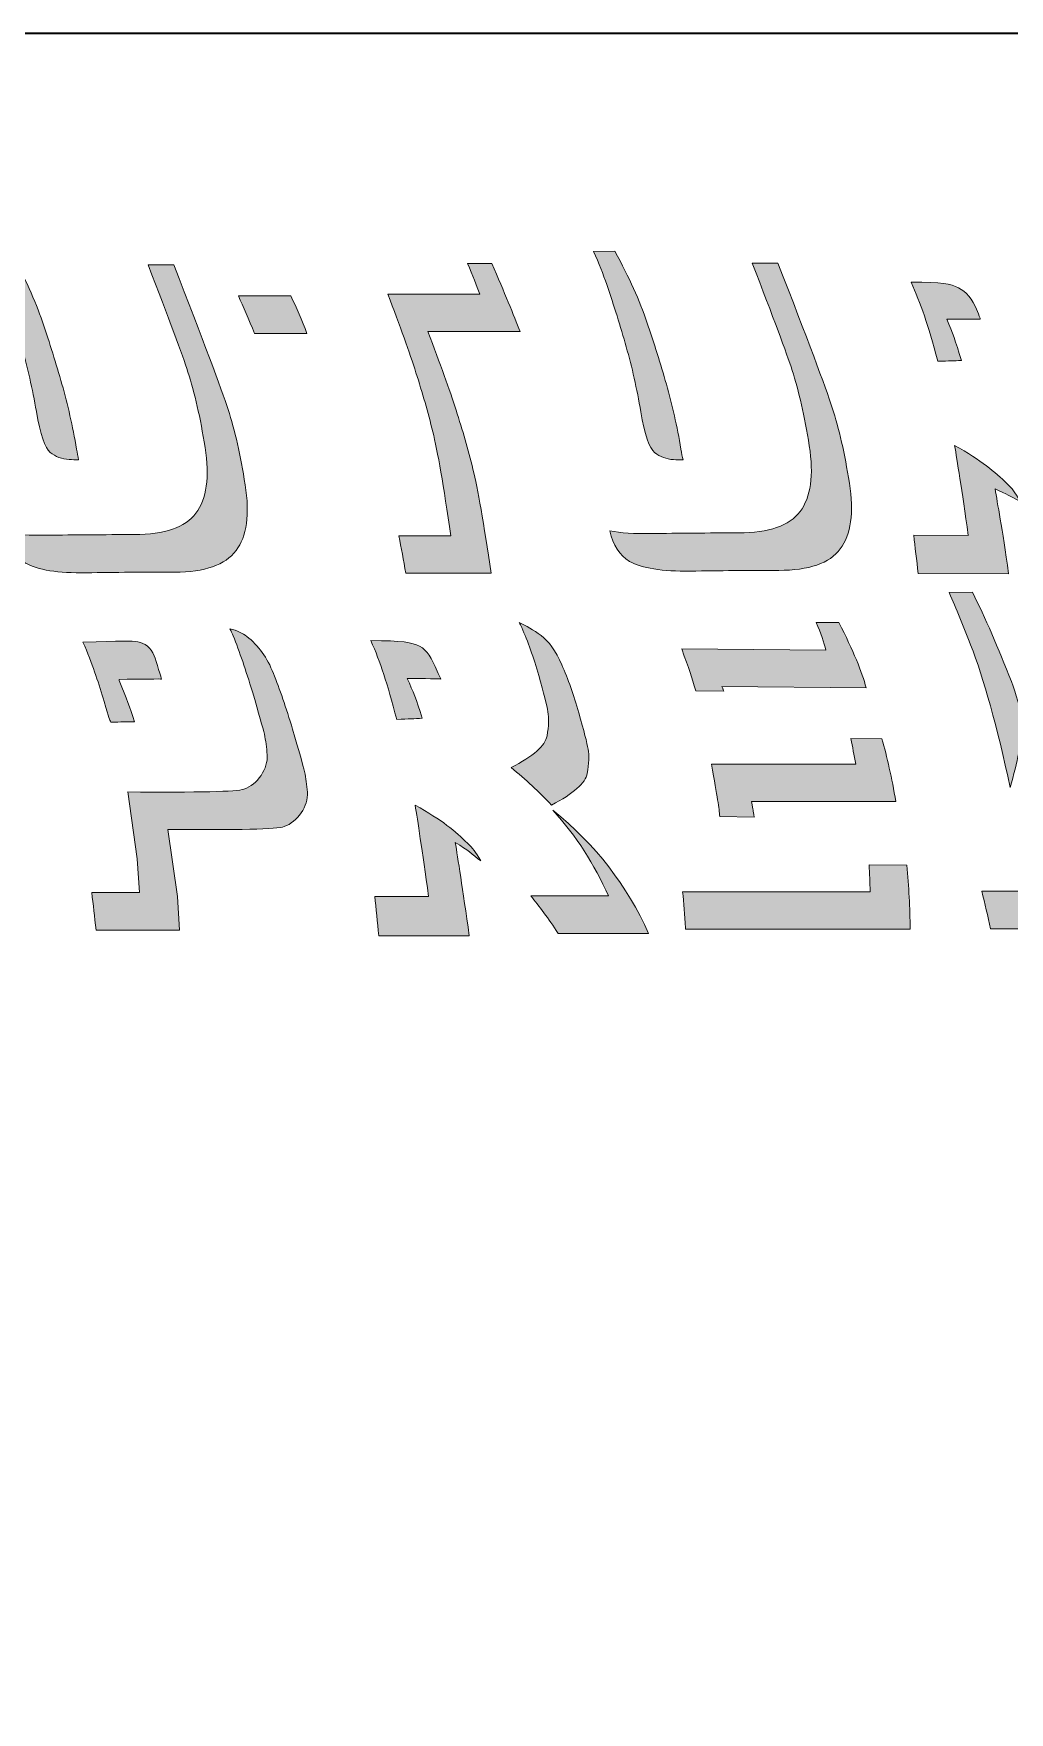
# Model space of a CAD drawing. Extents: x 6 to 143, y -103 to -23.
# Drawn here: x 62.31 to 85.58, y -62.86 to -22.86 of the extents above; entities that cross this region are included whole.
import ezdxf

# ---------------------------------------------------------------- set-up
doc = ezdxf.new("R2010")
doc.units = 0
doc.header["$MEASUREMENT"] = 0
doc.layers.add('EdgeTop', color=7, linetype='Continuous', lineweight=0)
doc.layers.add('VoidF-Title', color=7, linetype='Continuous', lineweight=0)

# ---------------------------------------------------------------- blocks, each defined once
blk = doc.blocks.new('Block_0')
at = {"layer": 'VoidF-Title', "true_color": 0xf6bc5b, "transparency": 33554687}
h = blk.add_hatch(color=31, dxfattribs=at)
h.dxf.hatch_style = 2
edge = h.paths.add_edge_path()
edge.add_spline(control_points=[(61.569, -28.835), (61.74, -29.338), (61.895, -29.832), (62.033, -30.317), (62.171, -30.803), (62.288, -31.318), (62.381, -31.863), (62.475, -32.408), (62.584, -32.732), (62.711, -32.835), (62.837, -32.938), (62.988, -32.995), (63.164, -33.004), (63.236, -33.008), (63.311, -33.011), (63.388, -33.013), (63.371, -32.933), (63.355, -32.849), (63.339, -32.756), (63.245, -32.211), (63.129, -31.696), (62.991, -31.21), (62.853, -30.725), (62.698, -30.23), (62.527, -29.727), (62.356, -29.224), (62.101, -28.662), (61.762, -28.041), (61.762, -28.041), (61.256, -28.048), (61.256, -28.048), (61.38, -28.325), (61.485, -28.587), (61.569, -28.835)], knot_values=[0, 0, 0, 0, 1, 1, 1, 2, 2, 2, 3, 3, 3, 4, 4, 4, 5, 5, 5, 6, 6, 6, 7, 7, 7, 8, 8, 8, 9, 9, 9, 10, 10, 10, 11, 11, 11, 11], degree=3, periodic=0)
h = blk.add_hatch(color=31, dxfattribs=at)
h.dxf.hatch_style = 2
edge = h.paths.add_edge_path()
edge.add_spline(control_points=[(67.36, -33.609), (67.249, -32.904), (67.113, -32.306), (66.953, -31.815), (66.793, -31.324), (66.361, -30.174), (65.656, -28.365), (65.656, -28.365), (65.044, -28.365), (65.044, -28.365), (65.545, -29.661), (65.864, -30.518), (65.996, -30.922), (66.156, -31.413), (66.291, -32.011), (66.402, -32.716), (66.514, -33.421), (66.441, -33.944), (66.185, -34.284), (65.929, -34.624), (65.44, -34.795), (64.718, -34.795), (63.997, -34.795), (63.297, -34.8), (62.617, -34.811), (62.233, -34.817), (61.913, -34.794), (61.653, -34.744), (61.727, -35.088), (61.879, -35.334), (62.12, -35.472), (62.411, -35.637), (62.895, -35.715), (63.575, -35.704), (64.254, -35.693), (64.955, -35.688), (65.676, -35.688), (66.397, -35.688), (66.886, -35.517), (67.142, -35.177), (67.399, -34.837), (67.471, -34.314), (67.36, -33.609)], knot_values=[0, 0, 0, 0, 1, 1, 1, 2, 2, 2, 3, 3, 3, 4, 4, 4, 5, 5, 5, 6, 6, 6, 7, 7, 7, 8, 8, 8, 9, 9, 9, 10, 10, 10, 11, 11, 11, 12, 12, 12, 13, 13, 13, 14, 14, 14, 14], degree=3, periodic=0)
h = blk.add_hatch(color=31, dxfattribs=at)
h.dxf.hatch_style = 2
edge = h.paths.add_edge_path()
edge.add_spline(control_points=[(72.388, -31.829), (72.235, -31.351), (72.011, -30.726), (71.715, -29.956), (71.715, -29.956), (73.912, -29.956), (73.912, -29.956), (73.763, -29.568), (73.539, -29.029), (73.241, -28.337), (73.241, -28.337), (72.662, -28.337), (72.662, -28.337), (72.779, -28.619), (72.877, -28.862), (72.954, -29.063), (72.954, -29.063), (70.758, -29.063), (70.758, -29.063), (71.053, -29.833), (71.278, -30.458), (71.431, -30.937), (71.584, -31.415), (71.718, -31.884), (71.832, -32.342), (71.945, -32.801), (72.089, -33.628), (72.263, -34.824), (72.263, -34.824), (71.024, -34.824), (71.024, -34.824), (71.079, -35.109), (71.134, -35.405), (71.19, -35.717), (71.19, -35.717), (73.22, -35.717), (73.22, -35.717), (73.047, -34.521), (72.903, -33.693), (72.789, -33.235), (72.675, -32.777), (72.542, -32.308), (72.388, -31.829)], knot_values=[0, 0, 0, 0, 1, 1, 1, 2, 2, 2, 3, 3, 3, 4, 4, 4, 5, 5, 5, 6, 6, 6, 7, 7, 7, 8, 8, 8, 9, 9, 9, 10, 10, 10, 11, 11, 11, 12, 12, 12, 13, 13, 13, 14, 14, 14, 14], degree=3, periodic=0)
h = blk.add_hatch(color=31, dxfattribs=at)
h.dxf.hatch_style = 2
edge = h.paths.add_edge_path()
edge.add_spline(control_points=[(75.979, -28.838), (76.15, -29.341), (76.305, -29.835), (76.443, -30.321), (76.581, -30.806), (76.697, -31.321), (76.791, -31.866), (76.884, -32.412), (76.994, -32.736), (77.12, -32.839), (77.247, -32.942), (77.398, -32.998), (77.574, -33.008), (77.646, -33.012), (77.721, -33.014), (77.798, -33.016), (77.781, -32.936), (77.764, -32.852), (77.748, -32.759), (77.655, -32.214), (77.539, -31.699), (77.401, -31.213), (77.262, -30.728), (77.108, -30.234), (76.937, -29.731), (76.766, -29.228), (76.511, -28.666), (76.172, -28.045), (76.172, -28.045), (75.665, -28.052), (75.665, -28.052), (75.79, -28.328), (75.895, -28.59), (75.979, -28.838)], knot_values=[0, 0, 0, 0, 1, 1, 1, 2, 2, 2, 3, 3, 3, 4, 4, 4, 5, 5, 5, 6, 6, 6, 7, 7, 7, 8, 8, 8, 9, 9, 9, 10, 10, 10, 11, 11, 11, 11], degree=3, periodic=0)
h = blk.add_hatch(color=31, dxfattribs=at)
h.dxf.hatch_style = 2
edge = h.paths.add_edge_path()
edge.add_spline(control_points=[(81.763, -33.568), (81.652, -32.863), (81.516, -32.265), (81.356, -31.775), (81.196, -31.284), (80.764, -30.134), (80.059, -28.325), (80.059, -28.325), (79.448, -28.325), (79.448, -28.325), (79.948, -29.621), (80.267, -30.478), (80.399, -30.882), (80.559, -31.373), (80.694, -31.971), (80.806, -32.676), (80.917, -33.381), (80.844, -33.904), (80.588, -34.244), (80.332, -34.584), (79.843, -34.754), (79.122, -34.754), (78.4, -34.754), (77.7, -34.76), (77.02, -34.771), (76.636, -34.777), (76.316, -34.754), (76.056, -34.704), (76.13, -35.047), (76.282, -35.294), (76.524, -35.432), (76.814, -35.597), (77.299, -35.674), (77.978, -35.664), (78.657, -35.653), (79.358, -35.647), (80.079, -35.647), (80.801, -35.647), (81.289, -35.477), (81.546, -35.137), (81.802, -34.796), (81.874, -34.274), (81.763, -33.568)], knot_values=[0, 0, 0, 0, 1, 1, 1, 2, 2, 2, 3, 3, 3, 4, 4, 4, 5, 5, 5, 6, 6, 6, 7, 7, 7, 8, 8, 8, 9, 9, 9, 10, 10, 10, 11, 11, 11, 12, 12, 12, 13, 13, 13, 14, 14, 14, 14], degree=3, periodic=0)
h = blk.add_hatch(color=31, dxfattribs=at)
h.dxf.hatch_style = 2
edge = h.paths.add_edge_path()
edge.add_spline(control_points=[(84.433, -30.643), (84.286, -30.17), (84.23, -29.993), (84.083, -29.663), (84.497, -29.663), (84.884, -29.661), (84.884, -29.661), (84.884, -29.661), (84.842, -29.538), (84.817, -29.476), (84.688, -29.157), (84.548, -29.011), (84.362, -28.915), (84.176, -28.819), (83.978, -28.777), (83.232, -28.777), (83.465, -29.3), (83.636, -29.773), (83.869, -30.66), (84.152, -30.66), (84.249, -30.655), (84.433, -30.643)], knot_values=[0, 0, 0, 0, 1, 1, 1, 2, 2, 2, 3, 3, 3, 4, 4, 4, 5, 5, 5, 6, 6, 6, 7, 7, 7, 7], degree=3, periodic=0)
h = blk.add_hatch(color=31, dxfattribs=at)
h.dxf.hatch_style = 2
edge = h.paths.add_edge_path()
edge.add_spline(control_points=[(68.446, -29.108), (68.446, -29.108), (67.2, -29.108), (67.2, -29.108), (67.314, -29.364), (67.441, -29.661), (67.585, -30.001), (67.585, -30.001), (68.83, -30.001), (68.83, -30.001), (68.712, -29.691), (68.586, -29.39), (68.446, -29.108)], knot_values=[0, 0, 0, 0, 1, 1, 1, 2, 2, 2, 3, 3, 3, 4, 4, 4, 4], degree=3, periodic=0)
h = blk.add_hatch(color=31, dxfattribs=at)
h.dxf.hatch_style = 2
edge = h.paths.add_edge_path()
edge.add_spline(control_points=[(85.829, -33.994), (85.706, -33.771), (85.643, -33.701), (85.521, -33.582), (85.233, -33.301), (84.914, -33.025), (84.272, -32.672), (84.334, -33.03), (84.438, -33.697), (84.598, -34.817), (84.598, -34.817), (83.296, -34.81), (83.296, -34.81), (83.325, -35.087), (83.37, -35.403), (83.401, -35.724), (83.401, -35.724), (85.56, -35.728), (85.56, -35.728), (85.4, -34.608), (85.297, -34.061), (85.235, -33.703), (85.534, -33.837), (85.581, -33.882), (85.829, -33.994)], knot_values=[0, 0, 0, 0, 1, 1, 1, 2, 2, 2, 3, 3, 3, 4, 4, 4, 5, 5, 5, 6, 6, 6, 7, 7, 7, 8, 8, 8, 8], degree=3, periodic=0)
at = {"layer": 'VoidF-Title', "color": 30, "lineweight": 9, "true_color": 0xf38a20}
for points, knots in [([(61.569, -28.835), (61.74, -29.338), (61.895, -29.832), (62.033, -30.317), (62.171, -30.803), (62.288, -31.318), (62.381, -31.863), (62.475, -32.408), (62.584, -32.732), (62.711, -32.835), (62.837, -32.938), (62.988, -32.995), (63.164, -33.004), (63.236, -33.008), (63.311, -33.011), (63.388, -33.013), (63.371, -32.933), (63.355, -32.849), (63.339, -32.756), (63.245, -32.211), (63.129, -31.696), (62.991, -31.21), (62.853, -30.725), (62.698, -30.23), (62.527, -29.727), (62.356, -29.224), (62.101, -28.662), (61.762, -28.041), (61.762, -28.041), (61.256, -28.048), (61.256, -28.048), (61.38, -28.325), (61.485, -28.587), (61.569, -28.835)], [0, 0, 0, 0, 1, 1, 1, 2, 2, 2, 3, 3, 3, 4, 4, 4, 5, 5, 5, 6, 6, 6, 7, 7, 7, 8, 8, 8, 9, 9, 9, 10, 10, 10, 11, 11, 11, 11]), ([(67.36, -33.609), (67.249, -32.904), (67.113, -32.306), (66.953, -31.815), (66.793, -31.324), (66.361, -30.174), (65.656, -28.365), (65.656, -28.365), (65.044, -28.365), (65.044, -28.365), (65.545, -29.661), (65.864, -30.518), (65.996, -30.922), (66.156, -31.413), (66.291, -32.011), (66.402, -32.716), (66.514, -33.421), (66.441, -33.944), (66.185, -34.284), (65.929, -34.624), (65.44, -34.795), (64.718, -34.795), (63.997, -34.795), (63.297, -34.8), (62.617, -34.811), (62.233, -34.817), (61.913, -34.794), (61.653, -34.744), (61.727, -35.088), (61.879, -35.334), (62.12, -35.472), (62.411, -35.637), (62.895, -35.715), (63.575, -35.704), (64.254, -35.693), (64.955, -35.688), (65.676, -35.688), (66.397, -35.688), (66.886, -35.517), (67.142, -35.177), (67.399, -34.837), (67.471, -34.314), (67.36, -33.609)], [0, 0, 0, 0, 1, 1, 1, 2, 2, 2, 3, 3, 3, 4, 4, 4, 5, 5, 5, 6, 6, 6, 7, 7, 7, 8, 8, 8, 9, 9, 9, 10, 10, 10, 11, 11, 11, 12, 12, 12, 13, 13, 13, 14, 14, 14, 14]), ([(72.388, -31.829), (72.235, -31.351), (72.011, -30.726), (71.715, -29.956), (71.715, -29.956), (73.912, -29.956), (73.912, -29.956), (73.763, -29.568), (73.539, -29.029), (73.241, -28.337), (73.241, -28.337), (72.662, -28.337), (72.662, -28.337), (72.779, -28.619), (72.877, -28.862), (72.954, -29.063), (72.954, -29.063), (70.758, -29.063), (70.758, -29.063), (71.053, -29.833), (71.278, -30.458), (71.431, -30.937), (71.584, -31.415), (71.718, -31.884), (71.832, -32.342), (71.945, -32.801), (72.089, -33.628), (72.263, -34.824), (72.263, -34.824), (71.024, -34.824), (71.024, -34.824), (71.079, -35.109), (71.134, -35.405), (71.19, -35.717), (71.19, -35.717), (73.22, -35.717), (73.22, -35.717), (73.047, -34.521), (72.903, -33.693), (72.789, -33.235), (72.675, -32.777), (72.542, -32.308), (72.388, -31.829)], [0, 0, 0, 0, 1, 1, 1, 2, 2, 2, 3, 3, 3, 4, 4, 4, 5, 5, 5, 6, 6, 6, 7, 7, 7, 8, 8, 8, 9, 9, 9, 10, 10, 10, 11, 11, 11, 12, 12, 12, 13, 13, 13, 14, 14, 14, 14]), ([(75.979, -28.838), (76.15, -29.341), (76.305, -29.835), (76.443, -30.321), (76.581, -30.806), (76.697, -31.321), (76.791, -31.866), (76.884, -32.412), (76.994, -32.736), (77.12, -32.839), (77.247, -32.942), (77.398, -32.998), (77.574, -33.008), (77.646, -33.012), (77.721, -33.014), (77.798, -33.016), (77.781, -32.936), (77.764, -32.852), (77.748, -32.759), (77.655, -32.214), (77.539, -31.699), (77.401, -31.213), (77.262, -30.728), (77.108, -30.234), (76.937, -29.731), (76.766, -29.228), (76.511, -28.666), (76.172, -28.045), (76.172, -28.045), (75.665, -28.052), (75.665, -28.052), (75.79, -28.328), (75.895, -28.59), (75.979, -28.838)], [0, 0, 0, 0, 1, 1, 1, 2, 2, 2, 3, 3, 3, 4, 4, 4, 5, 5, 5, 6, 6, 6, 7, 7, 7, 8, 8, 8, 9, 9, 9, 10, 10, 10, 11, 11, 11, 11]), ([(81.763, -33.568), (81.652, -32.863), (81.516, -32.265), (81.356, -31.775), (81.196, -31.284), (80.764, -30.134), (80.059, -28.325), (80.059, -28.325), (79.448, -28.325), (79.448, -28.325), (79.948, -29.621), (80.267, -30.478), (80.399, -30.882), (80.559, -31.373), (80.694, -31.971), (80.806, -32.676), (80.917, -33.381), (80.844, -33.904), (80.588, -34.244), (80.332, -34.584), (79.843, -34.754), (79.122, -34.754), (78.4, -34.754), (77.7, -34.76), (77.02, -34.771), (76.636, -34.777), (76.316, -34.754), (76.056, -34.704), (76.13, -35.047), (76.282, -35.294), (76.524, -35.432), (76.814, -35.597), (77.299, -35.674), (77.978, -35.664), (78.657, -35.653), (79.358, -35.647), (80.079, -35.647), (80.801, -35.647), (81.289, -35.477), (81.546, -35.137), (81.802, -34.796), (81.874, -34.274), (81.763, -33.568)], [0, 0, 0, 0, 1, 1, 1, 2, 2, 2, 3, 3, 3, 4, 4, 4, 5, 5, 5, 6, 6, 6, 7, 7, 7, 8, 8, 8, 9, 9, 9, 10, 10, 10, 11, 11, 11, 12, 12, 12, 13, 13, 13, 14, 14, 14, 14]), ([(84.433, -30.643), (84.286, -30.17), (84.23, -29.993), (84.083, -29.663), (84.497, -29.663), (84.884, -29.661), (84.884, -29.661), (84.884, -29.661), (84.842, -29.538), (84.817, -29.476), (84.688, -29.157), (84.548, -29.011), (84.362, -28.915), (84.176, -28.819), (83.978, -28.777), (83.232, -28.777), (83.465, -29.3), (83.636, -29.773), (83.869, -30.66), (84.152, -30.66), (84.249, -30.655), (84.433, -30.643)], [0, 0, 0, 0, 1, 1, 1, 2, 2, 2, 3, 3, 3, 4, 4, 4, 5, 5, 5, 6, 6, 6, 7, 7, 7, 7]), ([(68.446, -29.108), (68.446, -29.108), (67.2, -29.108), (67.2, -29.108), (67.314, -29.364), (67.441, -29.661), (67.585, -30.001), (67.585, -30.001), (68.83, -30.001), (68.83, -30.001), (68.712, -29.691), (68.586, -29.39), (68.446, -29.108)], [0, 0, 0, 0, 1, 1, 1, 2, 2, 2, 3, 3, 3, 4, 4, 4, 4]), ([(85.829, -33.994), (85.706, -33.771), (85.643, -33.701), (85.521, -33.582), (85.233, -33.301), (84.914, -33.025), (84.272, -32.672), (84.334, -33.03), (84.438, -33.697), (84.598, -34.817), (84.598, -34.817), (83.296, -34.81), (83.296, -34.81), (83.325, -35.087), (83.37, -35.403), (83.401, -35.724), (83.401, -35.724), (85.56, -35.728), (85.56, -35.728), (85.4, -34.608), (85.297, -34.061), (85.235, -33.703), (85.534, -33.837), (85.581, -33.882), (85.829, -33.994)], [0, 0, 0, 0, 1, 1, 1, 2, 2, 2, 3, 3, 3, 4, 4, 4, 5, 5, 5, 6, 6, 6, 7, 7, 7, 8, 8, 8, 8])]:
    blk.add_open_spline(points, degree=3, knots=knots, dxfattribs=at)
blk = doc.blocks.new('Block_1')
at = {"layer": 'VoidF-Title', "true_color": 0xf6bc5b, "transparency": 33554687}
h = blk.add_hatch(color=31, dxfattribs=at)
h.dxf.hatch_style = 2
edge = h.paths.add_edge_path()
edge.add_spline(control_points=[(84.652, -37.42), (84.967, -38.229), (85.282, -39.362), (85.599, -40.819), (85.768, -40.216), (85.861, -39.707), (85.934, -39.287), (85.822, -38.916), (85.736, -38.586), (85.624, -38.298), (85.31, -37.489), (85.002, -36.779), (84.699, -36.169), (84.699, -36.169), (84.138, -36.177), (84.138, -36.177), (84.308, -36.562), (84.479, -36.975), (84.652, -37.42)], knot_values=[0, 0, 0, 0, 1, 1, 1, 2, 2, 2, 3, 3, 3, 4, 4, 4, 5, 5, 5, 6, 6, 6, 6], degree=3, periodic=0)
h = blk.add_hatch(color=31, dxfattribs=at)
h.dxf.hatch_style = 2
edge = h.paths.add_edge_path()
edge.add_spline(control_points=[(68.774, -40.442), (68.74, -40.288), (68.645, -39.951), (68.489, -39.433), (68.333, -38.915), (68.181, -38.471), (68.033, -38.101), (67.885, -37.731), (67.674, -37.437), (67.399, -37.22), (67.304, -37.146), (67.167, -37.085), (66.995, -37.036), (67.023, -37.092), (67.051, -37.148), (67.076, -37.208), (67.223, -37.579), (67.375, -38.023), (67.531, -38.541), (67.687, -39.059), (67.782, -39.395), (67.816, -39.55), (67.85, -39.704), (67.872, -39.867), (67.883, -40.038), (67.894, -40.209), (67.845, -40.373), (67.737, -40.532), (67.628, -40.691), (67.493, -40.8), (67.33, -40.859), (67.167, -40.919), (66.244, -40.941), (64.56, -40.925), (64.56, -40.925), (64.787, -42.523), (64.787, -42.523), (64.787, -42.523), (64.836, -43.325), (64.836, -43.325), (64.836, -43.325), (63.702, -43.325), (63.702, -43.325), (63.736, -43.603), (63.77, -43.897), (63.805, -44.217), (63.805, -44.217), (63.861, -44.217), (63.861, -44.217), (63.861, -44.217), (65.794, -44.217), (65.794, -44.217), (65.794, -44.217), (65.745, -43.416), (65.745, -43.416), (65.745, -43.416), (65.517, -41.817), (65.517, -41.817), (67.201, -41.834), (68.125, -41.812), (68.288, -41.752), (68.45, -41.693), (68.586, -41.583), (68.694, -41.425), (68.803, -41.266), (68.852, -41.101), (68.841, -40.931), (68.83, -40.76), (68.807, -40.597), (68.774, -40.442)], knot_values=[0, 0, 0, 0, 1, 1, 1, 2, 2, 2, 3, 3, 3, 4, 4, 4, 5, 5, 5, 6, 6, 6, 7, 7, 7, 8, 8, 8, 9, 9, 9, 10, 10, 10, 11, 11, 11, 12, 12, 12, 13, 13, 13, 14, 14, 14, 15, 15, 15, 16, 16, 16, 17, 17, 17, 18, 18, 18, 19, 19, 19, 20, 20, 20, 21, 21, 21, 22, 22, 22, 23, 23, 23, 23], degree=3, periodic=0)
h = blk.add_hatch(color=31, dxfattribs=at)
h.dxf.hatch_style = 2
edge = h.paths.add_edge_path()
edge.add_spline(control_points=[(73.951, -37.005), (74.099, -37.34), (74.234, -37.721), (74.356, -38.148), (74.478, -38.575), (74.552, -38.864), (74.577, -39.015), (74.603, -39.165), (74.596, -39.357), (74.555, -39.59), (74.514, -39.824), (74.228, -40.076), (73.697, -40.347), (74.047, -40.625), (74.366, -40.923), (74.658, -41.238), (75.187, -40.967), (75.472, -40.716), (75.513, -40.483), (75.553, -40.25), (75.561, -40.058), (75.535, -39.907), (75.509, -39.757), (75.435, -39.468), (75.313, -39.041), (75.191, -38.614), (75.056, -38.233), (74.908, -37.898), (74.761, -37.563), (74.595, -37.33), (74.412, -37.198), (74.23, -37.067), (74.057, -36.964), (73.893, -36.888), (73.913, -36.927), (73.932, -36.963), (73.951, -37.005)], knot_values=[0, 0, 0, 0, 1, 1, 1, 2, 2, 2, 3, 3, 3, 4, 4, 4, 5, 5, 5, 6, 6, 6, 7, 7, 7, 8, 8, 8, 9, 9, 9, 10, 10, 10, 11, 11, 11, 12, 12, 12, 12], degree=3, periodic=0)
h = blk.add_hatch(color=31, dxfattribs=at)
h.dxf.hatch_style = 2
edge = h.paths.add_edge_path()
edge.add_spline(control_points=[(81.203, -37.549), (81.203, -37.549), (77.765, -37.52), (77.765, -37.52), (77.944, -38.006), (78.004, -38.186), (78.099, -38.514), (78.099, -38.514), (78.767, -38.524), (78.767, -38.524), (78.729, -38.417), (78.766, -38.529), (78.723, -38.413), (78.723, -38.413), (82.161, -38.442), (82.161, -38.442), (82.068, -38.078), (81.853, -37.56), (81.514, -36.888), (81.514, -36.888), (80.972, -36.887), (80.972, -36.887), (81.08, -37.146), (81.157, -37.367), (81.203, -37.549)], knot_values=[0, 0, 0, 0, 1, 1, 1, 2, 2, 2, 3, 3, 3, 4, 4, 4, 5, 5, 5, 6, 6, 6, 7, 7, 7, 8, 8, 8, 8], degree=3, periodic=0)
h = blk.add_hatch(color=31, dxfattribs=at)
h.dxf.hatch_style = 2
edge = h.paths.add_edge_path()
edge.add_spline(control_points=[(89.127, -38.482), (89.127, -38.482), (88.991, -38.062), (88.991, -38.062), (88.991, -38.062), (88.763, -37.276), (88.763, -37.276), (88.763, -37.276), (88.688, -36.887), (88.677, -36.812), (88.677, -36.812), (88.159, -36.83), (88.159, -36.83), (88.184, -37.076), (88.205, -37.32), (88.221, -37.56), (88.255, -38.087), (88.251, -38.705), (88.211, -39.415), (88.17, -40.126), (88.013, -40.852), (87.741, -41.592), (87.468, -42.332), (87.18, -42.899), (86.876, -43.292), (86.876, -43.292), (84.922, -43.292), (84.922, -43.292), (84.991, -43.59), (85.063, -43.886), (85.125, -44.185), (85.125, -44.185), (87.834, -44.185), (87.834, -44.185), (88.138, -43.792), (88.426, -43.225), (88.699, -42.485), (88.971, -41.744), (89.128, -41.019), (89.169, -40.308), (89.209, -39.598), (89.127, -38.482), (89.127, -38.482)], knot_values=[0, 0, 0, 0, 1, 1, 1, 2, 2, 2, 3, 3, 3, 4, 4, 4, 5, 5, 5, 6, 6, 6, 7, 7, 7, 8, 8, 8, 9, 9, 9, 10, 10, 10, 11, 11, 11, 12, 12, 12, 13, 13, 13, 14, 14, 14, 14], degree=3, periodic=0)
h = blk.add_hatch(color=31, dxfattribs=at)
h.dxf.hatch_style = 2
edge = h.paths.add_edge_path()
edge.add_spline(control_points=[(64.157, -39.26), (64.408, -39.26), (64.525, -39.257), (64.72, -39.257), (64.602, -38.879), (64.538, -38.724), (64.355, -38.274), (64.355, -38.274), (64.355, -38.245), (64.355, -38.245), (64.882, -38.233), (65.366, -38.235), (65.366, -38.235), (65.366, -38.235), (65.237, -37.809), (65.189, -37.68), (65.117, -37.489), (64.96, -37.378), (64.804, -37.348), (64.648, -37.318), (64.409, -37.336), (63.489, -37.357), (63.489, -37.357), (63.535, -37.45), (63.535, -37.45), (63.746, -37.968), (63.872, -38.352), (63.997, -38.774), (64.121, -39.195), (64.122, -39.2), (64.157, -39.26)], knot_values=[0, 0, 0, 0, 1, 1, 1, 2, 2, 2, 3, 3, 3, 4, 4, 4, 5, 5, 5, 6, 6, 6, 7, 7, 7, 8, 8, 8, 9, 9, 9, 10, 10, 10, 10], degree=3, periodic=0)
h = blk.add_hatch(color=31, dxfattribs=at)
h.dxf.hatch_style = 2
edge = h.paths.add_edge_path()
edge.add_spline(control_points=[(71.579, -39.172), (71.432, -38.699), (71.37, -38.552), (71.223, -38.222), (71.637, -38.222), (72.026, -38.235), (72.026, -38.235), (72.026, -38.235), (71.96, -38.114), (71.935, -38.052), (71.807, -37.734), (71.704, -37.551), (71.518, -37.455), (71.333, -37.358), (71.101, -37.321), (70.355, -37.321), (70.588, -37.845), (70.74, -38.313), (70.973, -39.2), (71.262, -39.185), (71.395, -39.184), (71.579, -39.172)], knot_values=[0, 0, 0, 0, 1, 1, 1, 2, 2, 2, 3, 3, 3, 4, 4, 4, 5, 5, 5, 6, 6, 6, 7, 7, 7, 7], degree=3, periodic=0)
h = blk.add_hatch(color=31, dxfattribs=at)
h.dxf.hatch_style = 2
edge = h.paths.add_edge_path()
edge.add_spline(control_points=[(81.913, -40.262), (81.913, -40.262), (78.476, -40.262), (78.476, -40.262), (78.614, -41.073), (78.663, -41.308), (78.671, -41.511), (78.671, -41.511), (79.493, -41.523), (79.493, -41.523), (79.463, -41.336), (79.474, -41.394), (79.433, -41.155), (79.433, -41.155), (82.871, -41.155), (82.871, -41.155), (82.773, -40.588), (82.662, -40.091), (82.537, -39.662), (82.537, -39.662), (81.797, -39.656), (81.797, -39.656), (81.837, -39.849), (81.877, -40.049), (81.913, -40.262)], knot_values=[0, 0, 0, 0, 1, 1, 1, 2, 2, 2, 3, 3, 3, 4, 4, 4, 5, 5, 5, 6, 6, 6, 7, 7, 7, 8, 8, 8, 8], degree=3, periodic=0)
h = blk.add_hatch(color=31, dxfattribs=at)
h.dxf.hatch_style = 2
edge = h.paths.add_edge_path()
edge.add_spline(control_points=[(72.98, -42.565), (72.842, -42.349), (72.784, -42.268), (72.661, -42.148), (72.373, -41.867), (72.053, -41.594), (71.41, -41.241), (71.473, -41.599), (71.571, -42.295), (71.731, -43.415), (71.731, -43.415), (70.449, -43.415), (70.449, -43.415), (70.478, -43.692), (70.515, -44.031), (70.545, -44.351), (70.545, -44.351), (72.701, -44.351), (72.701, -44.351), (72.541, -43.231), (72.43, -42.492), (72.368, -42.134), (72.691, -42.312), (72.746, -42.406), (72.98, -42.565)], knot_values=[0, 0, 0, 0, 1, 1, 1, 2, 2, 2, 3, 3, 3, 4, 4, 4, 5, 5, 5, 6, 6, 6, 7, 7, 7, 8, 8, 8, 8], degree=3, periodic=0)
h = blk.add_hatch(color=31, dxfattribs=at)
h.dxf.hatch_style = 2
edge = h.paths.add_edge_path()
edge.add_spline(control_points=[(74.696, -41.363), (75.258, -41.973), (75.678, -42.656), (76.02, -43.402), (76.02, -43.402), (74.168, -43.402), (74.168, -43.402), (74.368, -43.645), (74.584, -43.938), (74.821, -44.295), (74.821, -44.295), (76.977, -44.295), (76.977, -44.295), (76.459, -43.163), (75.72, -42.182), (74.696, -41.363)], knot_values=[0, 0, 0, 0, 1, 1, 1, 2, 2, 2, 3, 3, 3, 4, 4, 4, 5, 5, 5, 5], degree=3, periodic=0)
h = blk.add_hatch(color=31, dxfattribs=at)
h.dxf.hatch_style = 2
edge = h.paths.add_edge_path()
edge.add_spline(control_points=[(83.214, -44.195), (83.206, -43.685), (83.179, -43.177), (83.133, -42.67), (83.133, -42.67), (82.234, -42.663), (82.234, -42.663), (82.244, -42.876), (82.253, -43.089), (82.256, -43.302), (82.256, -43.302), (77.787, -43.302), (77.787, -43.302), (77.813, -43.572), (77.838, -43.855), (77.86, -44.163), (77.86, -44.163), (77.86, -44.195), (77.86, -44.195), (77.86, -44.195), (83.214, -44.195), (83.214, -44.195)], knot_values=[0, 0, 0, 0, 1, 1, 1, 2, 2, 2, 3, 3, 3, 4, 4, 4, 5, 5, 5, 6, 6, 6, 7, 7, 7, 7], degree=3, periodic=0)
at = {"layer": 'VoidF-Title', "color": 30, "lineweight": 9, "true_color": 0xf38a20}
for points, knots in [([(84.652, -37.42), (84.967, -38.229), (85.282, -39.362), (85.599, -40.819), (85.768, -40.216), (85.861, -39.707), (85.934, -39.287), (85.822, -38.916), (85.736, -38.586), (85.624, -38.298), (85.31, -37.489), (85.002, -36.779), (84.699, -36.169), (84.699, -36.169), (84.138, -36.177), (84.138, -36.177), (84.308, -36.562), (84.479, -36.975), (84.652, -37.42)], [0, 0, 0, 0, 1, 1, 1, 2, 2, 2, 3, 3, 3, 4, 4, 4, 5, 5, 5, 6, 6, 6, 6]), ([(68.774, -40.442), (68.74, -40.288), (68.645, -39.951), (68.489, -39.433), (68.333, -38.915), (68.181, -38.471), (68.033, -38.101), (67.885, -37.731), (67.674, -37.437), (67.399, -37.22), (67.304, -37.146), (67.167, -37.085), (66.995, -37.036), (67.023, -37.092), (67.051, -37.148), (67.076, -37.208), (67.223, -37.579), (67.375, -38.023), (67.531, -38.541), (67.687, -39.059), (67.782, -39.395), (67.816, -39.55), (67.85, -39.704), (67.872, -39.867), (67.883, -40.038), (67.894, -40.209), (67.845, -40.373), (67.737, -40.532), (67.628, -40.691), (67.493, -40.8), (67.33, -40.859), (67.167, -40.919), (66.244, -40.941), (64.56, -40.925), (64.56, -40.925), (64.787, -42.523), (64.787, -42.523), (64.787, -42.523), (64.836, -43.325), (64.836, -43.325), (64.836, -43.325), (63.702, -43.325), (63.702, -43.325), (63.736, -43.603), (63.77, -43.897), (63.805, -44.217), (63.805, -44.217), (63.861, -44.217), (63.861, -44.217), (63.861, -44.217), (65.794, -44.217), (65.794, -44.217), (65.794, -44.217), (65.745, -43.416), (65.745, -43.416), (65.745, -43.416), (65.517, -41.817), (65.517, -41.817), (67.201, -41.834), (68.125, -41.812), (68.288, -41.752), (68.45, -41.693), (68.586, -41.583), (68.694, -41.425), (68.803, -41.266), (68.852, -41.101), (68.841, -40.931), (68.83, -40.76), (68.807, -40.597), (68.774, -40.442)], [0, 0, 0, 0, 1, 1, 1, 2, 2, 2, 3, 3, 3, 4, 4, 4, 5, 5, 5, 6, 6, 6, 7, 7, 7, 8, 8, 8, 9, 9, 9, 10, 10, 10, 11, 11, 11, 12, 12, 12, 13, 13, 13, 14, 14, 14, 15, 15, 15, 16, 16, 16, 17, 17, 17, 18, 18, 18, 19, 19, 19, 20, 20, 20, 21, 21, 21, 22, 22, 22, 23, 23, 23, 23]), ([(73.951, -37.005), (74.099, -37.34), (74.234, -37.721), (74.356, -38.148), (74.478, -38.575), (74.552, -38.864), (74.577, -39.015), (74.603, -39.165), (74.596, -39.357), (74.555, -39.59), (74.514, -39.824), (74.228, -40.076), (73.697, -40.347), (74.047, -40.625), (74.366, -40.923), (74.658, -41.238), (75.187, -40.967), (75.472, -40.716), (75.513, -40.483), (75.553, -40.25), (75.561, -40.058), (75.535, -39.907), (75.509, -39.757), (75.435, -39.468), (75.313, -39.041), (75.191, -38.614), (75.056, -38.233), (74.908, -37.898), (74.761, -37.563), (74.595, -37.33), (74.412, -37.198), (74.23, -37.067), (74.057, -36.964), (73.893, -36.888), (73.913, -36.927), (73.932, -36.963), (73.951, -37.005)], [0, 0, 0, 0, 1, 1, 1, 2, 2, 2, 3, 3, 3, 4, 4, 4, 5, 5, 5, 6, 6, 6, 7, 7, 7, 8, 8, 8, 9, 9, 9, 10, 10, 10, 11, 11, 11, 12, 12, 12, 12]), ([(81.203, -37.549), (81.203, -37.549), (77.765, -37.52), (77.765, -37.52), (77.944, -38.006), (78.004, -38.186), (78.099, -38.514), (78.099, -38.514), (78.767, -38.524), (78.767, -38.524), (78.729, -38.417), (78.766, -38.529), (78.723, -38.413), (78.723, -38.413), (82.161, -38.442), (82.161, -38.442), (82.068, -38.078), (81.853, -37.56), (81.514, -36.888), (81.514, -36.888), (80.972, -36.887), (80.972, -36.887), (81.08, -37.146), (81.157, -37.367), (81.203, -37.549)], [0, 0, 0, 0, 1, 1, 1, 2, 2, 2, 3, 3, 3, 4, 4, 4, 5, 5, 5, 6, 6, 6, 7, 7, 7, 8, 8, 8, 8]), ([(89.127, -38.482), (89.127, -38.482), (88.991, -38.062), (88.991, -38.062), (88.991, -38.062), (88.763, -37.276), (88.763, -37.276), (88.763, -37.276), (88.688, -36.887), (88.677, -36.812), (88.677, -36.812), (88.159, -36.83), (88.159, -36.83), (88.184, -37.076), (88.205, -37.32), (88.221, -37.56), (88.255, -38.087), (88.251, -38.705), (88.211, -39.415), (88.17, -40.126), (88.013, -40.852), (87.741, -41.592), (87.468, -42.332), (87.18, -42.899), (86.876, -43.292), (86.876, -43.292), (84.922, -43.292), (84.922, -43.292), (84.991, -43.59), (85.063, -43.886), (85.125, -44.185), (85.125, -44.185), (87.834, -44.185), (87.834, -44.185), (88.138, -43.792), (88.426, -43.225), (88.699, -42.485), (88.971, -41.744), (89.128, -41.019), (89.169, -40.308), (89.209, -39.598), (89.127, -38.482), (89.127, -38.482)], [0, 0, 0, 0, 1, 1, 1, 2, 2, 2, 3, 3, 3, 4, 4, 4, 5, 5, 5, 6, 6, 6, 7, 7, 7, 8, 8, 8, 9, 9, 9, 10, 10, 10, 11, 11, 11, 12, 12, 12, 13, 13, 13, 14, 14, 14, 14]), ([(64.157, -39.26), (64.408, -39.26), (64.525, -39.257), (64.72, -39.257), (64.602, -38.879), (64.538, -38.724), (64.355, -38.274), (64.355, -38.274), (64.355, -38.245), (64.355, -38.245), (64.882, -38.233), (65.366, -38.235), (65.366, -38.235), (65.366, -38.235), (65.237, -37.809), (65.189, -37.68), (65.117, -37.489), (64.96, -37.378), (64.804, -37.348), (64.648, -37.318), (64.409, -37.336), (63.489, -37.357), (63.489, -37.357), (63.535, -37.45), (63.535, -37.45), (63.746, -37.968), (63.872, -38.352), (63.997, -38.774), (64.121, -39.195), (64.122, -39.2), (64.157, -39.26)], [0, 0, 0, 0, 1, 1, 1, 2, 2, 2, 3, 3, 3, 4, 4, 4, 5, 5, 5, 6, 6, 6, 7, 7, 7, 8, 8, 8, 9, 9, 9, 10, 10, 10, 10]), ([(71.579, -39.172), (71.432, -38.699), (71.37, -38.552), (71.223, -38.222), (71.637, -38.222), (72.026, -38.235), (72.026, -38.235), (72.026, -38.235), (71.96, -38.114), (71.935, -38.052), (71.807, -37.734), (71.704, -37.551), (71.518, -37.455), (71.333, -37.358), (71.101, -37.321), (70.355, -37.321), (70.588, -37.845), (70.74, -38.313), (70.973, -39.2), (71.262, -39.185), (71.395, -39.184), (71.579, -39.172)], [0, 0, 0, 0, 1, 1, 1, 2, 2, 2, 3, 3, 3, 4, 4, 4, 5, 5, 5, 6, 6, 6, 7, 7, 7, 7]), ([(81.913, -40.262), (81.913, -40.262), (78.476, -40.262), (78.476, -40.262), (78.614, -41.073), (78.663, -41.308), (78.671, -41.511), (78.671, -41.511), (79.493, -41.523), (79.493, -41.523), (79.463, -41.336), (79.474, -41.394), (79.433, -41.155), (79.433, -41.155), (82.871, -41.155), (82.871, -41.155), (82.773, -40.588), (82.662, -40.091), (82.537, -39.662), (82.537, -39.662), (81.797, -39.656), (81.797, -39.656), (81.837, -39.849), (81.877, -40.049), (81.913, -40.262)], [0, 0, 0, 0, 1, 1, 1, 2, 2, 2, 3, 3, 3, 4, 4, 4, 5, 5, 5, 6, 6, 6, 7, 7, 7, 8, 8, 8, 8]), ([(72.98, -42.565), (72.842, -42.349), (72.784, -42.268), (72.661, -42.148), (72.373, -41.867), (72.053, -41.594), (71.41, -41.241), (71.473, -41.599), (71.571, -42.295), (71.731, -43.415), (71.731, -43.415), (70.449, -43.415), (70.449, -43.415), (70.478, -43.692), (70.515, -44.031), (70.545, -44.351), (70.545, -44.351), (72.701, -44.351), (72.701, -44.351), (72.541, -43.231), (72.43, -42.492), (72.368, -42.134), (72.691, -42.312), (72.746, -42.406), (72.98, -42.565)], [0, 0, 0, 0, 1, 1, 1, 2, 2, 2, 3, 3, 3, 4, 4, 4, 5, 5, 5, 6, 6, 6, 7, 7, 7, 8, 8, 8, 8]), ([(74.696, -41.363), (75.258, -41.973), (75.678, -42.656), (76.02, -43.402), (76.02, -43.402), (74.168, -43.402), (74.168, -43.402), (74.368, -43.645), (74.584, -43.938), (74.821, -44.295), (74.821, -44.295), (76.977, -44.295), (76.977, -44.295), (76.459, -43.163), (75.72, -42.182), (74.696, -41.363)], [0, 0, 0, 0, 1, 1, 1, 2, 2, 2, 3, 3, 3, 4, 4, 4, 5, 5, 5, 5]), ([(83.214, -44.195), (83.206, -43.685), (83.179, -43.177), (83.133, -42.67), (83.133, -42.67), (82.234, -42.663), (82.234, -42.663), (82.244, -42.876), (82.253, -43.089), (82.256, -43.302), (82.256, -43.302), (77.787, -43.302), (77.787, -43.302), (77.813, -43.572), (77.838, -43.855), (77.86, -44.163), (77.86, -44.163), (77.86, -44.195), (77.86, -44.195), (77.86, -44.195), (83.214, -44.195), (83.214, -44.195)], [0, 0, 0, 0, 1, 1, 1, 2, 2, 2, 3, 3, 3, 4, 4, 4, 5, 5, 5, 6, 6, 6, 7, 7, 7, 7])]:
    blk.add_open_spline(points, degree=3, knots=knots, dxfattribs=at)

msp = doc.modelspace()

# ---------------------------------------------------------------- linework, layer by layer
at = {"layer": 'EdgeTop', "color": 250, "lineweight": 35, "true_color": 0x231f20}
msp.add_lwpolyline([(142.857, -91.429), (142.857, -34.286), (131.429, -22.857), (17.143, -22.857), (5.714, -34.286), (5.714, -91.429), (17.143, -102.857), (131.429, -102.857)], close=True, dxfattribs=at)

# ---------------------------------------------------------------- block references
at = {"layer": 'VoidF-Title'}
for name in ['Block_0', 'Block_1']:
    msp.add_blockref(name, (0, 0), dxfattribs=at)

doc.saveas('drawing.dxf')
